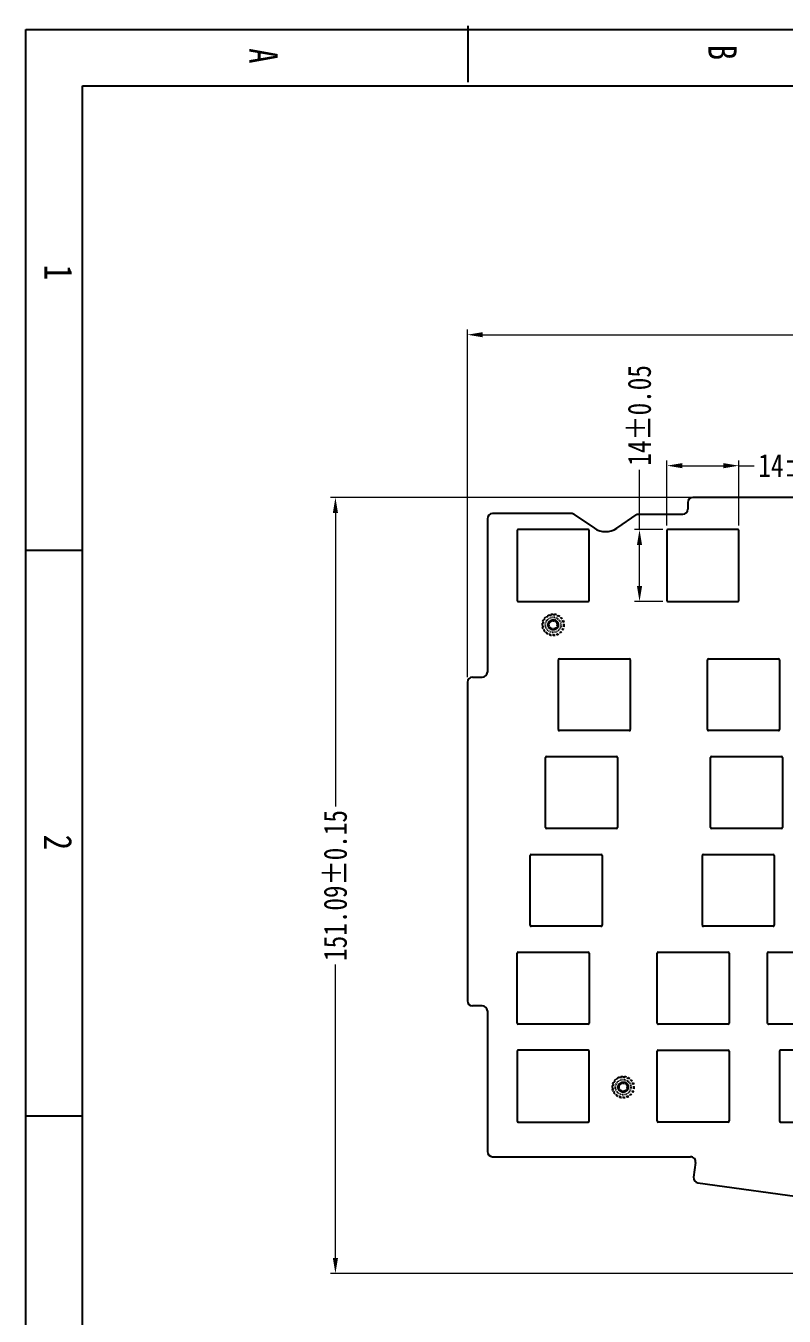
# Model space of a CAD drawing. Header units: inches. Extents: x 457 to 1932, y -186 to 238.
# Drawn here: x 1289.6 to 1437.2, y -13.7 to 237.6 of the extents above; entities that cross this region are included whole.
import ezdxf

# ---------------------------------------------------------------- set-up
doc = ezdxf.new("R2010")
doc.units = ezdxf.units.IN
doc.header["$LTSCALE"] = 1.21
doc.header["$MEASUREMENT"] = 0
doc.header["$PDMODE"] = 3
doc.header["$PDSIZE"] = 0.3125
doc.linetypes.add('HIDDEN', pattern=[0.2, 0.1, -0.1])
doc.layers.get('0').update_dxf_attribs({"linetype": 'CONTINUOUS'})
doc.layers.get('Defpoints').update_dxf_attribs({"linetype": 'CONTINUOUS'})
doc.layers.add('DEFAULT_2', color=8, linetype='HIDDEN')
doc.styles.get("Standard").update_dxf_attribs({"font": 'txt', "width": 0.8})
doc.dimstyles.new('YanXiu', dxfattribs={"dimscale": 1.5, "dimtxt": 3, "dimasz": 2, "dimexe": 0.66, "dimexo": 0.66, "dimgap": 0.66, "dimtad": 0, "dimdsep": 46, "dimtxsty": 'Standard', "dimcen": 0, "dimclrd": 3, "dimclre": 6, "dimclrt": 3, "dimazin": 2, "dimtm": 1e-09, "dimtfac": 1, "dimtofl": 0, "dimtmove": 0, "dimatfit": 3, "dimfxl": 0, "dimlwd": 5, "dimlwe": 5, "dimarcsym": 0})

# ---------------------------------------------------------------- blocks, each defined once
blk = doc.blocks.new('*D15')
at = {"color": 6, "lineweight": 5}
for p, q in [((1414.38, 140.25), (1414.38, 152.9)), ((1428.38, 140.25), (1428.38, 152.9))]:
    blk.add_line(p, q, dxfattribs=at)
at = {"color": 3, "lineweight": 5}
for p, q in [((1417.38, 151.91), (1425.38, 151.91)), ((1428.38, 151.91), (1431.38, 151.91))]:
    blk.add_line(p, q, dxfattribs=at)
at = {"color": 3}
for points in [[(1417.38, 152.41), (1417.38, 151.41), (1414.38, 151.91)], [(1425.38, 152.41), (1425.38, 151.41), (1428.38, 151.91)]]:
    blk.add_solid(points, dxfattribs=at)
at = {"layer": 'Defpoints', "color": 0}
for p in [(1428.38, 151.91), (1414.38, 139.26), (1428.38, 139.26)]:
    blk.add_point(p, dxfattribs=at)
at = {"color": 3, "insert": (1441.97, 151.91), "char_height": 4.5, "attachment_point": 5}
blk.add_mtext('14%%P0.05', dxfattribs=at)
blk = doc.blocks.new('*D16')
at = {"color": 3, "lineweight": 5}
for p, q in [((1409.05, 139.46), (1409.05, 151.11)), ((1409.05, 128.46), (1409.05, 136.46))]:
    blk.add_line(p, q, dxfattribs=at)
at = {"color": 6, "lineweight": 5}
for p, q in [((1413.59, 139.46), (1408.06, 139.46)), ((1413.59, 125.46), (1408.06, 125.46))]:
    blk.add_line(p, q, dxfattribs=at)
at = {"color": 3}
for points in [[(1408.55, 136.46), (1409.55, 136.46), (1409.05, 139.46)], [(1408.55, 128.46), (1409.55, 128.46), (1409.05, 125.46)]]:
    blk.add_solid(points, dxfattribs=at)
at = {"layer": 'Defpoints', "color": 0}
for p in [(1414.58, 139.46), (1409.05, 125.46), (1414.58, 125.46)]:
    blk.add_point(p, dxfattribs=at)
at = {"color": 3, "insert": (1409.05, 161.7), "char_height": 4.5, "attachment_point": 5, "rotation": 90}
blk.add_mtext('14%%P0.05', dxfattribs=at)
blk = doc.blocks.new('*D17')
at = {"color": 6, "lineweight": 5}
for p, q in [((1375.55, 110.72), (1375.55, 178.4)), ((1816.65, 110.72), (1816.65, 178.4))]:
    blk.add_line(p, q, dxfattribs=at)
at = {"color": 3, "lineweight": 5}
for p, q in [((1378.55, 177.41), (1582.21, 177.41)), ((1813.65, 177.41), (1609.99, 177.41))]:
    blk.add_line(p, q, dxfattribs=at)
at = {"color": 3}
for points in [[(1378.55, 177.91), (1378.55, 176.91), (1375.55, 177.41)], [(1813.65, 177.91), (1813.65, 176.91), (1816.65, 177.41)]]:
    blk.add_solid(points, dxfattribs=at)
at = {"layer": 'Defpoints', "color": 0}
for p in [(1816.65, 177.41), (1375.55, 109.73), (1816.65, 109.73)]:
    blk.add_point(p, dxfattribs=at)
at = {"color": 3, "insert": (1596.1, 177.41), "char_height": 4.5, "attachment_point": 5}
blk.add_mtext('441.1%%P0.15', dxfattribs=at)
blk = doc.blocks.new('*D18')
at = {"color": 6, "lineweight": 5}
for p, q in [((1580.33, 145.71), (1348.89, 145.71)), ((1565.54, -5.38), (1348.89, -5.38))]:
    blk.add_line(p, q, dxfattribs=at)
at = {"color": 3, "lineweight": 5}
for p, q in [((1349.88, 142.71), (1349.88, 85.56)), ((1349.88, -2.38), (1349.88, 54.78))]:
    blk.add_line(p, q, dxfattribs=at)
at = {"color": 3}
for points in [[(1349.38, 142.71), (1350.38, 142.71), (1349.88, 145.71)], [(1349.38, -2.38), (1350.38, -2.38), (1349.88, -5.38)]]:
    blk.add_solid(points, dxfattribs=at)
at = {"layer": 'Defpoints', "color": 0}
for p in [(1581.32, 145.71), (1349.88, -5.38), (1566.53, -5.38)]:
    blk.add_point(p, dxfattribs=at)
at = {"color": 3, "insert": (1349.88, 70.17), "char_height": 4.5, "attachment_point": 5, "rotation": 90}
blk.add_mtext('151.09%%P0.15', dxfattribs=at)

msp = doc.modelspace()

# ---------------------------------------------------------------- linework, layer by layer
at = {"color": 7, "linetype": 'Continuous'}
for p, q in [((1289.635, -186.202), (1289.635, 236.866)), ((1289.635, 236.866), (1932.382, 236.866)), ((1375.683, 226.55), (1375.683, 237.556)), ((1300.641, -186.202), (1300.641, 225.86)), ((1300.641, 225.86), (1932.382, 225.86)), ((1418.45, 144.715), (1418.45, 143.459)), ((1481.45, 145.71), (1419.45, 145.715)), ((1379.451, 141.587), (1379.451, 111.729)), ((1395.795, 142.587), (1380.451, 142.587)), ((1396.36, 142.412), (1400.266, 139.737)), ((1404.617, 139.737), (1408.591, 142.459)), ((1408.591, 142.459), (1417.45, 142.459)), ((1385.251, 139.259), (1385.251, 125.659)), ((1399.051, 139.459), (1385.451, 139.459)), ((1399.251, 125.659), (1399.251, 139.259)), ((1414.379, 139.259), (1414.379, 125.659)), ((1428.179, 139.459), (1414.579, 139.459)), ((1428.379, 125.659), (1428.379, 139.259)), ((1300.641, 135.392), (1289.635, 135.392)), ((1385.451, 125.459), (1399.051, 125.459)), ((1414.579, 125.459), (1428.179, 125.459)), ((1393.261, 100.514), (1393.261, 114.114)), ((1393.461, 114.314), (1407.061, 114.314)), ((1407.261, 114.114), (1407.261, 100.514)), ((1422.276, 100.514), (1422.276, 114.114)), ((1422.476, 114.314), (1436.076, 114.314)), ((1436.276, 114.114), (1436.276, 100.514)), ((1376.551, 110.729), (1378.451, 110.729)), ((1375.551, 109.729), (1375.551, 47.729)), ((1407.061, 100.314), (1393.461, 100.314)), ((1436.076, 100.314), (1422.476, 100.314)), ((1390.756, 81.464), (1390.756, 95.064)), ((1390.956, 95.264), (1404.556, 95.264)), ((1404.756, 95.064), (1404.756, 81.464)), ((1422.876, 81.464), (1422.876, 95.064)), ((1423.076, 95.264), (1436.676, 95.264)), ((1436.876, 95.064), (1436.876, 81.464)), ((1404.556, 81.264), (1390.956, 81.264)), ((1436.676, 81.264), (1423.076, 81.264)), ((1387.756, 62.414), (1387.756, 76.014)), ((1387.956, 76.214), (1401.556, 76.214)), ((1401.756, 76.014), (1401.756, 62.414)), ((1421.276, 62.414), (1421.276, 76.014)), ((1421.476, 76.214), (1435.076, 76.214)), ((1435.276, 76.014), (1435.276, 62.414)), ((1401.556, 62.214), (1387.956, 62.214)), ((1435.076, 62.214), (1421.476, 62.214)), ((1385.251, 43.364), (1385.251, 56.964)), ((1385.451, 57.164), (1399.051, 57.164)), ((1399.251, 56.964), (1399.251, 43.364)), ((1378.451, 46.729), (1376.551, 46.729)), ((1379.451, 45.729), (1379.451, 18.361)), ((1399.051, 43.164), (1385.451, 43.164)), ((1385.251, 37.914), (1385.251, 24.314)), ((1399.051, 38.114), (1385.451, 38.114)), ((1399.251, 24.314), (1399.251, 37.914)), ((1412.496, 24.314), (1412.496, 37.914)), ((1412.696, 38.114), (1426.296, 38.114)), ((1426.496, 37.914), (1426.496, 24.314)), ((1436.296, 37.914), (1436.296, 24.314)), ((1450.096, 38.114), (1436.496, 38.114)), ((1289.635, 25.332), (1300.641, 25.332)), ((1385.451, 24.114), (1399.051, 24.114)), ((1426.296, 24.114), (1412.696, 24.114)), ((1436.496, 24.114), (1450.096, 24.114)), ((1380.451, 17.361), (1418.976, 17.361)), ((1419.967, 16.225), (1419.577, 13.384)), ((1420.431, 12.257), (1481.855, 3.823))]:
    msp.add_line(p, q, dxfattribs=at)
at = {"color": 2, "linetype": 'Continuous'}
for p, q in [((1392.846, 121.449), (1392.898, 121.496)), ((1392.982, 121.572), (1392.898, 121.496)), ((1406.471, 31.439), (1406.523, 31.486)), ((1406.607, 31.562), (1406.523, 31.486))]:
    msp.add_line(p, q, dxfattribs=at)
at = {"color": 6, "linetype": 'Continuous'}
for p, q in [((1412.501, 43.359), (1412.5, 56.959)), ((1412.7, 57.159), (1426.3, 57.16)), ((1426.5, 56.96), (1426.501, 43.36)), ((1433.931, 43.361), (1433.93, 56.961)), ((1434.13, 57.161), (1447.73, 57.162)), ((1426.301, 43.16), (1412.701, 43.159)), ((1447.731, 43.162), (1434.131, 43.161))]:
    msp.add_line(p, q, dxfattribs=at)
at = {"color": 7, "linetype": 'Continuous'}
for centre, radius, start, end in [((1417.45, 143.459), 1, 270, 359.99616), ((1419.45, 144.715), 1, 89.99616, 179.99616), ((1380.451, 141.587), 1, 90, 180), ((1395.795, 141.587), 1, 55.59119, 90), ((1385.451, 139.259), 0.2, 90, 180), ((1399.051, 139.259), 0.2, 0, 90), ((1402.441, 142.913), 3.85, 235.59119, 304.40881), ((1414.579, 139.259), 0.2, 90, 180), ((1428.179, 139.259), 0.2, 0, 90), ((1385.451, 125.659), 0.2, 180, 270), ((1399.051, 125.659), 0.2, 270, 0), ((1414.579, 125.659), 0.2, 180, 270), ((1428.179, 125.659), 0.2, 270, 0), ((1393.461, 114.114), 0.2, 90, 180), ((1407.061, 114.114), 0.2, 0, 90), ((1422.476, 114.114), 0.2, 90, 180), ((1436.076, 114.114), 0.2, 0, 90), ((1376.551, 109.729), 1, 90, 180), ((1378.451, 111.729), 1, 270, 360), ((1393.461, 100.514), 0.2, 180, 270), ((1407.061, 100.514), 0.2, 270, 0), ((1422.476, 100.514), 0.2, 180, 270), ((1436.076, 100.514), 0.2, 270, 0), ((1390.956, 95.064), 0.2, 90, 180), ((1404.556, 95.064), 0.2, 0, 90), ((1423.076, 95.064), 0.2, 90, 180), ((1436.676, 95.064), 0.2, 0, 90), ((1390.956, 81.464), 0.2, 180, 270), ((1404.556, 81.464), 0.2, 270, 360), ((1423.076, 81.464), 0.2, 180, 270), ((1436.676, 81.464), 0.2, 270, 0), ((1387.956, 76.014), 0.2, 90, 180), ((1401.556, 76.014), 0.2, 0, 90), ((1421.476, 76.014), 0.2, 90, 180), ((1435.076, 76.014), 0.2, 0, 90), ((1387.956, 62.414), 0.2, 180, 270), ((1401.556, 62.414), 0.2, 270, 0), ((1421.476, 62.414), 0.2, 180, 270), ((1435.076, 62.414), 0.2, 270, 0), ((1385.451, 56.964), 0.2, 90, 180), ((1399.051, 56.964), 0.2, 0, 90), ((1376.551, 47.729), 1, 180, 270), ((1378.451, 45.729), 1, 0, 90), ((1385.451, 43.364), 0.2, 180, 270), ((1399.051, 43.364), 0.2, 270, 0), ((1385.451, 37.914), 0.2, 90, 180), ((1399.051, 37.914), 0.2, 0, 90), ((1412.696, 37.914), 0.2, 90, 180), ((1426.296, 37.914), 0.2, 0, 90), ((1436.496, 37.914), 0.2, 90, 180), ((1385.451, 24.314), 0.2, 180, 270), ((1399.051, 24.314), 0.2, 270, 0), ((1412.696, 24.314), 0.2, 180, 270), ((1426.296, 24.314), 0.2, 270, 0), ((1436.496, 24.314), 0.2, 180, 270), ((1380.451, 18.361), 1, 180, 270), ((1418.976, 16.361), 1, 352.18207, 90), ((1420.567, 13.247), 1, 172.18207, 262.18207)]:
    msp.add_arc(centre, radius, start, end, dxfattribs=at)
at = {"color": 6, "linetype": 'Continuous'}
for centre, start, end in [((1412.7, 56.959), 90.00384, 180.00384), ((1426.3, 56.96), 0.00384, 90.00384), ((1434.13, 56.961), 90.00384, 180.00384), ((1412.701, 43.359), 180.00384, 270.00384), ((1426.301, 43.36), 270.00384, 0.00384), ((1434.131, 43.361), 180.00384, 270.00384)]:
    msp.add_arc(centre, 0.2, start, end, dxfattribs=at)
at = {"color": 2, "linetype": 'Continuous'}
for points, knots in [([(1392.982, 121.572), (1393.028, 121.521), (1392.85, 121.739), (1392.589, 121.84), (1392.651, 121.812)], [0, 0, 0, 0, 0.4999973, 1, 1, 1, 1]), ([(1393.039, 120.772), (1393.085, 120.933), (1393.069, 121.295), (1392.85, 121.578), (1392.714, 121.678)], [0, 0, 0, 0, 0.499586, 1, 1, 1, 1]), ([(1406.607, 31.562), (1406.653, 31.511), (1406.475, 31.729), (1406.214, 31.83), (1406.276, 31.802)], [0, 0, 0, 0, 0.4999973, 1, 1, 1, 1]), ([(1406.664, 30.762), (1406.71, 30.923), (1406.694, 31.285), (1406.475, 31.568), (1406.339, 31.668)], [0, 0, 0, 0, 0.499586, 1, 1, 1, 1])]:
    msp.add_open_spline(points, degree=3, knots=knots, dxfattribs=at)
at = {"layer": 'DEFAULT_2', "color": 2, "linetype": 'HIDDEN', "ltscale": 3}
for centre, radius in [((1392.251, 120.914), 2.1), ((1392.251, 120.914), 2), ((1392.251, 120.914), 0.8), ((1405.876, 30.904), 2.1), ((1405.876, 30.904), 2), ((1405.876, 30.904), 0.8)]:
    msp.add_circle(centre, radius, dxfattribs=at)
at = {"layer": 'DEFAULT_2', "color": 8, "linetype": 'HIDDEN'}
for centre, radius in [((1392.251, 120.914), 1.5), ((1392.251, 120.914), 0.8), ((1392.251, 120.914), 0.8), ((1405.876, 30.904), 1.5), ((1405.876, 30.904), 0.8), ((1405.876, 30.904), 0.8)]:
    msp.add_circle(centre, radius, dxfattribs=at)
at = {"layer": 'DEFAULT_2', "color": 2, "linetype": 'HIDDEN', "ltscale": 3}
for points in [[(1391.673, 121.709), (1391.839, 121.83), (1392.26, 121.966), (1392.88, 121.756), (1393.258, 121.219), (1393.243, 120.563), (1392.841, 120.043), (1392.21, 119.863), (1391.595, 120.092), (1391.236, 120.642), (1391.272, 121.297), (1391.69, 121.803), (1392.327, 121.963), (1392.934, 121.714), (1393.276, 121.153), (1393.218, 120.499), (1392.783, 120.007), (1392.142, 119.868), (1391.543, 120.137), (1391.22, 120.708), (1391.299, 121.36), (1391.749, 121.838), (1392.395, 121.956), (1392.985, 121.667), (1393.289, 121.085), (1393.189, 120.437), (1392.723, 119.974), (1392.074, 119.877), (1391.493, 120.185), (1391.209, 120.776), (1391.33, 121.421), (1391.811, 121.868), (1392.462, 121.945), (1392.845, 121.724), (1392.982, 121.572)], [(1405.298, 31.699), (1405.464, 31.82), (1405.885, 31.956), (1406.505, 31.746), (1406.883, 31.209), (1406.868, 30.553), (1406.466, 30.033), (1405.835, 29.853), (1405.22, 30.082), (1404.861, 30.632), (1404.897, 31.287), (1405.315, 31.793), (1405.952, 31.953), (1406.559, 31.704), (1406.901, 31.143), (1406.843, 30.489), (1406.408, 29.997), (1405.767, 29.858), (1405.168, 30.127), (1404.845, 30.698), (1404.924, 31.35), (1405.374, 31.828), (1406.02, 31.946), (1406.61, 31.657), (1406.914, 31.075), (1406.814, 30.427), (1406.348, 29.964), (1405.699, 29.867), (1405.118, 30.175), (1404.834, 30.766), (1404.955, 31.411), (1405.436, 31.858), (1406.087, 31.935), (1406.47, 31.714), (1406.607, 31.562)]]:
    msp.add_open_spline(points, degree=3, knots=[0, 0, 0, 0, 0.0312476, 0.0624971, 0.0937489, 0.1250021, 0.1562545, 0.1875048, 0.2187528, 0.25, 0.2812478, 0.3124976, 0.3437497, 0.3750029, 0.4062551, 0.437505, 0.4687528, 0.5, 0.531248, 0.5624981, 0.5937504, 0.6250037, 0.6562556, 0.6875051, 0.7187528, 0.75, 0.7812482, 0.8124987, 0.8437513, 0.8750044, 0.906256, 0.9375053, 0.9687528, 1, 1, 1, 1], dxfattribs=at)

# ---------------------------------------------------------------- texts
at = {"color": 7, "linetype": 'Continuous', "char_height": 5.503, "width": 5.50297, "attachment_point": 1, "rotation": 270, "line_spacing_factor": 0.9}
for s, insert in [('A', (1338.612, 233.198)), ('B', (1427.962, 233.887)), ('1', (1298.742, 191.059)), ('2', (1298.644, 80.062))]:
    msp.add_mtext(s, dxfattribs=dict(at, insert=insert))

# ---------------------------------------------------------------- dimensions: what is measured, and where the dimension line sits
dim = msp.add_linear_dim(base=(1816.647, 177.413), p1=(1375.551, 109.729), p2=(1816.647, 109.729), text='<>%%P0.15', dimstyle='YanXiu')
dim.commit()
dim.dimension.update_dxf_attribs({"geometry": '*D17', "text_midpoint": (1596.099, 177.413), "dimtype": 160})
dim = msp.add_linear_dim(base=(1409.053, 125.459), p1=(1414.579, 139.459), p2=(1414.579, 125.459), angle=90, text='<>%%P0.05', dimstyle='YanXiu')
dim.commit()
dim.dimension.update_dxf_attribs({"geometry": '*D16', "text_midpoint": (1409.053, 161.705), "dimtype": 160})
dim = msp.add_linear_dim(base=(1428.379, 151.913), p1=(1414.379, 139.259), p2=(1428.379, 139.259), text='<>%%P0.05', dimstyle='YanXiu')
dim.commit()
dim.dimension.update_dxf_attribs({"geometry": '*D15', "text_midpoint": (1441.969, 151.913)})
dim = msp.add_linear_dim(base=(1349.88, -5.378), p1=(1581.319, 145.709), p2=(1566.531, -5.378), angle=90, text='<>%%P0.15', dimstyle='YanXiu')
dim.commit()
dim.dimension.update_dxf_attribs({"geometry": '*D18', "text_midpoint": (1349.88, 70.166)})

doc.saveas('drawing.dxf')
